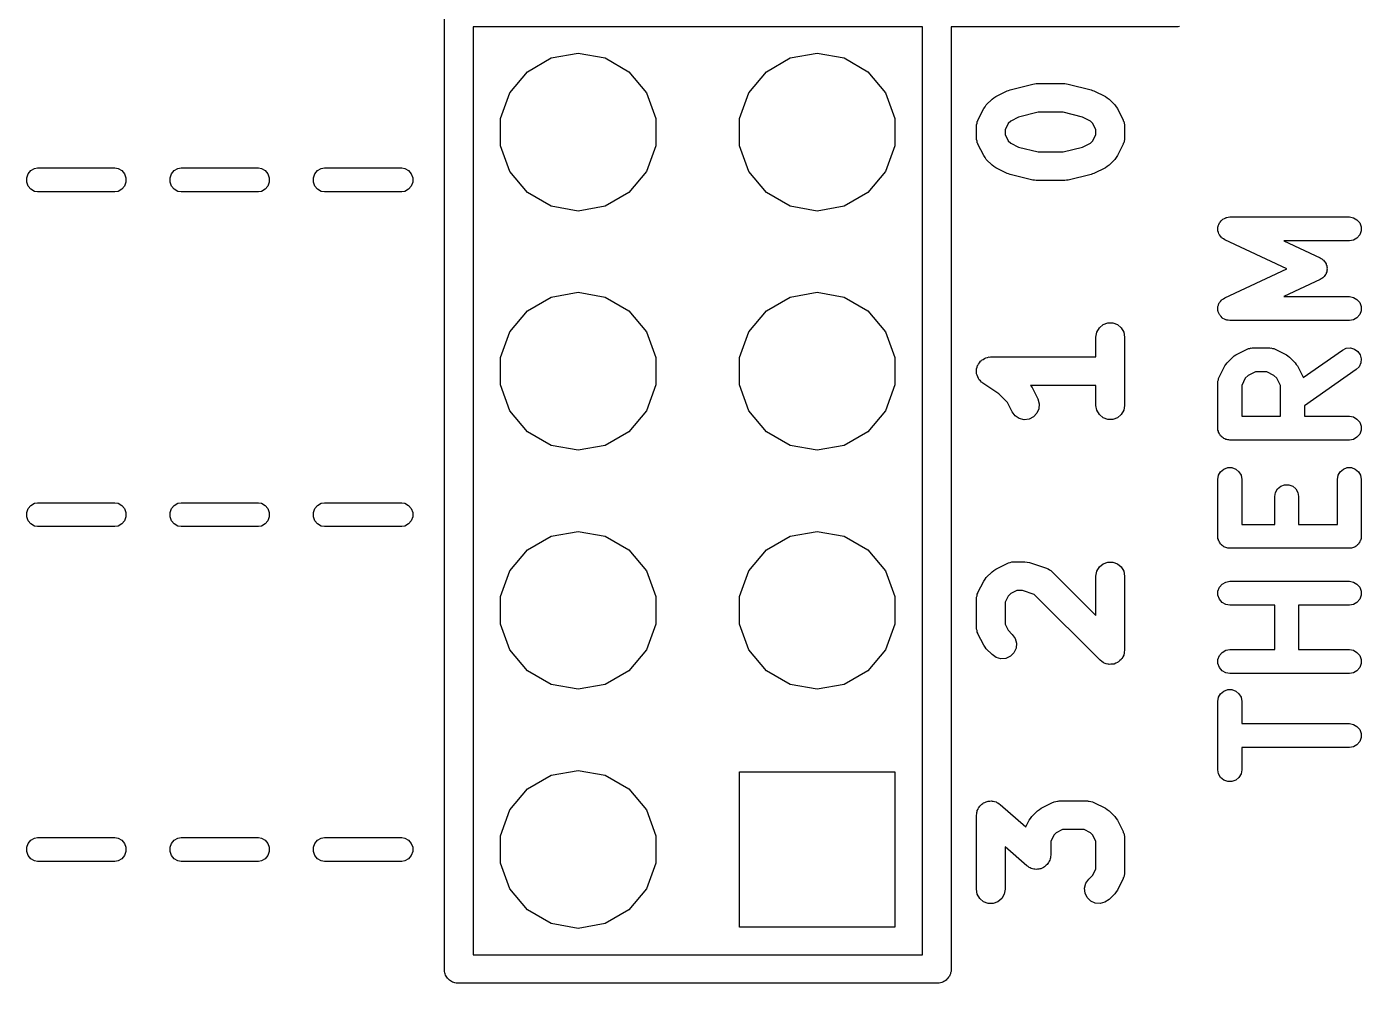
# Model space of a CAD drawing. Extents: x 51 to 149, y -134 to -32.
# Drawn here: x 135.11 to 149.29, y -100.48 to -90.32 of the extents above; entities that cross this region are included whole.
import ezdxf

# ---------------------------------------------------------------- set-up
doc = ezdxf.new("R2010")
doc.units = 0
doc.header["$MEASUREMENT"] = 0
doc.layers.add('BLACK', color=7, linetype='CONTINUOUS')

msp = doc.modelspace()

# ---------------------------------------------------------------- linework, layer by layer
at = {"layer": 'BLACK', "linetype": 'CONTINUOUS'}
for p, q in [((139.548, -100.303), (139.548, -90.1969)), ((139.852, -90.3224), (139.852, -100.178)), ((144.628, -90.3224), (139.852, -90.3224)), ((144.628, -100.178), (144.628, -90.3224)), ((147.347, -90.3224), (144.932, -90.3224)), ((144.932, -90.3224), (144.932, -100.357)), ((147.36, -90.3178), (147.347, -90.3224)), ((140.683, -90.6523), (140.97, -90.6018)), ((140.97, -90.6018), (141.257, -90.6523)), ((143.223, -90.6523), (143.51, -90.6018)), ((143.51, -90.6018), (143.797, -90.6523)), ((140.431, -90.7979), (140.683, -90.6523)), ((141.257, -90.6523), (141.509, -90.7979)), ((142.971, -90.7979), (143.223, -90.6523)), ((143.797, -90.6523), (144.049, -90.7979)), ((140.244, -91.0209), (140.431, -90.7979)), ((141.509, -90.7979), (141.696, -91.0209)), ((142.784, -91.0209), (142.971, -90.7979)), ((144.049, -90.7979), (144.236, -91.0209)), ((140.144, -91.2944), (140.244, -91.0209)), ((141.696, -91.0209), (141.796, -91.2944)), ((142.684, -91.2944), (142.784, -91.0209)), ((144.236, -91.0209), (144.335, -91.2944)), ((145.407, -91.0618), (145.528, -91.0013)), ((145.528, -91.0013), (145.544, -90.9966)), ((145.544, -90.9966), (145.559, -90.9898)), ((145.559, -90.9898), (145.801, -90.9293)), ((145.801, -90.9293), (145.82, -90.928)), ((145.82, -90.928), (145.838, -90.9247)), ((145.838, -90.9247), (146.141, -90.9247)), ((146.141, -90.9247), (146.159, -90.928)), ((146.159, -90.928), (146.178, -90.9293)), ((146.178, -90.9293), (146.42, -90.9898)), ((146.42, -90.9898), (146.435, -90.9966)), ((146.435, -90.9966), (146.451, -91.0013)), ((146.451, -91.0013), (146.572, -91.0618)), ((145.218, -91.3114), (145.279, -91.1904)), ((145.279, -91.1904), (145.293, -91.1708)), ((145.293, -91.1708), (145.307, -91.1508)), ((145.307, -91.1508), (145.368, -91.0903)), ((145.368, -91.0903), (145.388, -91.0763)), ((145.388, -91.0763), (145.407, -91.0618)), ((146.572, -91.0618), (146.591, -91.0763)), ((146.591, -91.0763), (146.611, -91.0903)), ((146.611, -91.0903), (146.672, -91.1508)), ((146.672, -91.1508), (146.686, -91.1708)), ((146.686, -91.1708), (146.7, -91.1904)), ((146.7, -91.1904), (146.761, -91.3114)), ((140.144, -91.5856), (140.144, -91.2944)), ((141.796, -91.2944), (141.796, -91.5856)), ((142.684, -91.5856), (142.684, -91.2944)), ((144.335, -91.2944), (144.335, -91.5856)), ((145.208, -91.345), (145.211, -91.3274)), ((145.211, -91.3274), (145.216, -91.3198)), ((145.216, -91.3198), (145.218, -91.3114)), ((145.566, -91.3233), (145.54, -91.3488)), ((145.65, -91.2814), (145.566, -91.3233)), ((145.857, -91.2295), (145.65, -91.2814)), ((146.122, -91.2295), (145.857, -91.2295)), ((146.329, -91.2814), (146.122, -91.2295)), ((146.413, -91.3233), (146.329, -91.2814)), ((146.439, -91.3488), (146.413, -91.3233)), ((146.761, -91.3114), (146.763, -91.3198)), ((146.763, -91.3198), (146.768, -91.3274)), ((146.768, -91.3274), (146.771, -91.345)), ((145.202, -91.3795), (145.204, -91.3709)), ((145.202, -91.5005), (145.202, -91.3795)), ((145.203, -91.3621), (145.208, -91.345)), ((145.204, -91.3709), (145.203, -91.3621)), ((145.54, -91.3488), (145.507, -91.4155)), ((145.507, -91.4155), (145.507, -91.4645)), ((145.507, -91.4645), (145.54, -91.5312)), ((146.472, -91.4155), (146.439, -91.3488)), ((146.439, -91.5312), (146.472, -91.4645)), ((146.472, -91.4645), (146.472, -91.4155)), ((146.771, -91.345), (146.776, -91.3621)), ((146.776, -91.3621), (146.775, -91.3709)), ((146.775, -91.3709), (146.777, -91.3795)), ((146.777, -91.3795), (146.777, -91.5005)), ((140.244, -91.8591), (140.144, -91.5856)), ((141.796, -91.5856), (141.696, -91.8591)), ((142.784, -91.8591), (142.684, -91.5856)), ((144.335, -91.5856), (144.236, -91.8591)), ((145.204, -91.5091), (145.202, -91.5005)), ((145.203, -91.5179), (145.204, -91.5091)), ((145.208, -91.535), (145.203, -91.5179)), ((145.211, -91.5526), (145.208, -91.535)), ((145.216, -91.5602), (145.211, -91.5526)), ((145.218, -91.5686), (145.216, -91.5602)), ((145.279, -91.6896), (145.218, -91.5686)), ((145.54, -91.5312), (145.566, -91.5567)), ((145.566, -91.5567), (145.65, -91.5986)), ((145.65, -91.5986), (145.857, -91.6505)), ((146.122, -91.6505), (146.329, -91.5986)), ((146.329, -91.5986), (146.413, -91.5567)), ((146.413, -91.5567), (146.439, -91.5312)), ((146.761, -91.5686), (146.7, -91.6896)), ((146.763, -91.5602), (146.761, -91.5686)), ((146.768, -91.5526), (146.763, -91.5602)), ((146.771, -91.535), (146.768, -91.5526)), ((146.776, -91.5179), (146.771, -91.535)), ((146.777, -91.5005), (146.775, -91.5091)), ((146.775, -91.5091), (146.776, -91.5179)), ((145.293, -91.7092), (145.279, -91.6896)), ((145.307, -91.7292), (145.293, -91.7092)), ((145.368, -91.7897), (145.307, -91.7292)), ((145.857, -91.6505), (146.122, -91.6505)), ((146.672, -91.7292), (146.611, -91.7897)), ((146.686, -91.7092), (146.672, -91.7292)), ((146.7, -91.6896), (146.686, -91.7092)), ((135.109, -91.9256), (135.124, -91.8835)), ((135.124, -91.8835), (135.153, -91.8492)), ((135.153, -91.8492), (135.192, -91.8268)), ((135.192, -91.8268), (135.225, -91.821)), ((135.225, -91.821), (136.047, -91.821)), ((136.047, -91.821), (136.08, -91.8268)), ((136.08, -91.8268), (136.119, -91.8492)), ((136.119, -91.8492), (136.148, -91.8835)), ((136.148, -91.8835), (136.163, -91.9256)), ((136.633, -91.9256), (136.648, -91.8835)), ((136.648, -91.8835), (136.677, -91.8492)), ((136.677, -91.8492), (136.716, -91.8268)), ((136.716, -91.8268), (136.749, -91.821)), ((136.749, -91.821), (137.571, -91.821)), ((137.571, -91.821), (137.604, -91.8268)), ((137.604, -91.8268), (137.643, -91.8492)), ((137.643, -91.8492), (137.672, -91.8835)), ((137.672, -91.8835), (137.687, -91.9256)), ((138.157, -91.9256), (138.172, -91.8835)), ((138.172, -91.8835), (138.201, -91.8492)), ((138.201, -91.8492), (138.24, -91.8268)), ((138.24, -91.8268), (138.273, -91.821)), ((138.273, -91.821), (139.095, -91.821)), ((139.095, -91.821), (139.128, -91.8268)), ((139.128, -91.8268), (139.167, -91.8492)), ((139.167, -91.8492), (139.196, -91.8835)), ((139.196, -91.8835), (139.211, -91.9256)), ((140.431, -92.0821), (140.244, -91.8591)), ((141.696, -91.8591), (141.509, -92.0821)), ((142.971, -92.0821), (142.784, -91.8591)), ((144.236, -91.8591), (144.049, -92.0821)), ((145.388, -91.8037), (145.368, -91.7897)), ((145.407, -91.8182), (145.388, -91.8037)), ((145.528, -91.8787), (145.407, -91.8182)), ((145.544, -91.8834), (145.528, -91.8787)), ((145.559, -91.8902), (145.544, -91.8834)), ((145.801, -91.9507), (145.559, -91.8902)), ((146.42, -91.8902), (146.178, -91.9507)), ((146.435, -91.8834), (146.42, -91.8902)), ((146.451, -91.8787), (146.435, -91.8834)), ((146.572, -91.8182), (146.451, -91.8787)), ((146.591, -91.8037), (146.572, -91.8182)), ((146.611, -91.7897), (146.591, -91.8037)), ((135.109, -91.9704), (135.109, -91.9256)), ((135.124, -92.0125), (135.109, -91.9704)), ((135.153, -92.0468), (135.124, -92.0125)), ((135.192, -92.0692), (135.153, -92.0468)), ((136.119, -92.0468), (136.08, -92.0692)), ((136.148, -92.0125), (136.119, -92.0468)), ((136.163, -91.9704), (136.148, -92.0125)), ((136.163, -91.9256), (136.163, -91.9704)), ((136.633, -91.9704), (136.633, -91.9256)), ((136.648, -92.0125), (136.633, -91.9704)), ((136.677, -92.0468), (136.648, -92.0125)), ((136.716, -92.0692), (136.677, -92.0468)), ((137.643, -92.0468), (137.604, -92.0692)), ((137.672, -92.0125), (137.643, -92.0468)), ((137.687, -91.9704), (137.672, -92.0125)), ((137.687, -91.9256), (137.687, -91.9704)), ((138.157, -91.9704), (138.157, -91.9256)), ((138.172, -92.0125), (138.157, -91.9704)), ((138.201, -92.0468), (138.172, -92.0125)), ((138.24, -92.0692), (138.201, -92.0468)), ((139.167, -92.0468), (139.128, -92.0692)), ((139.196, -92.0125), (139.167, -92.0468)), ((139.211, -91.9704), (139.196, -92.0125)), ((139.211, -91.9256), (139.211, -91.9704)), ((145.82, -91.952), (145.801, -91.9507)), ((145.838, -91.9553), (145.82, -91.952)), ((146.141, -91.9553), (145.838, -91.9553)), ((146.159, -91.952), (146.141, -91.9553)), ((146.178, -91.9507), (146.159, -91.952)), ((135.225, -92.075), (135.192, -92.0692)), ((136.047, -92.075), (135.225, -92.075)), ((136.08, -92.0692), (136.047, -92.075)), ((136.749, -92.075), (136.716, -92.0692)), ((137.571, -92.075), (136.749, -92.075)), ((137.604, -92.0692), (137.571, -92.075)), ((138.273, -92.075), (138.24, -92.0692)), ((139.095, -92.075), (138.273, -92.075)), ((139.128, -92.0692), (139.095, -92.075)), ((140.683, -92.2277), (140.431, -92.0821)), ((141.509, -92.0821), (141.257, -92.2277)), ((143.223, -92.2277), (142.971, -92.0821)), ((144.049, -92.0821), (143.797, -92.2277)), ((140.97, -92.2782), (140.683, -92.2277)), ((141.257, -92.2277), (140.97, -92.2782)), ((143.51, -92.2782), (143.223, -92.2277)), ((143.797, -92.2277), (143.51, -92.2782)), ((147.768, -92.4791), (147.769, -92.4626)), ((147.769, -92.446), (147.771, -92.4408)), ((147.769, -92.4626), (147.769, -92.446)), ((147.771, -92.4408), (147.772, -92.4352)), ((147.772, -92.4352), (147.779, -92.4202)), ((147.779, -92.4202), (147.785, -92.4046)), ((147.785, -92.4046), (147.788, -92.4003)), ((147.788, -92.4003), (147.791, -92.3952)), ((147.791, -92.3952), (147.802, -92.3835)), ((147.802, -92.3835), (147.813, -92.3708)), ((147.813, -92.3708), (147.818, -92.368)), ((147.818, -92.368), (147.822, -92.364)), ((147.822, -92.364), (147.837, -92.357)), ((147.837, -92.357), (147.851, -92.3488)), ((147.851, -92.3488), (147.857, -92.3478)), ((147.857, -92.3478), (147.862, -92.3454)), ((147.862, -92.3454), (147.878, -92.344)), ((147.878, -92.344), (147.895, -92.3411)), ((147.895, -92.3411), (149.165, -92.3411)), ((149.165, -92.3411), (149.208, -92.3488)), ((149.208, -92.3488), (149.246, -92.3708)), ((149.246, -92.3708), (149.275, -92.4046)), ((149.275, -92.4046), (149.29, -92.446)), ((149.29, -92.446), (149.29, -92.4901)), ((147.769, -92.4845), (147.768, -92.4791)), ((147.769, -92.4901), (147.769, -92.4845)), ((147.775, -92.5057), (147.769, -92.4901)), ((147.779, -92.5217), (147.775, -92.5057)), ((147.783, -92.5263), (147.779, -92.5217)), ((147.785, -92.5316), (147.783, -92.5263)), ((147.795, -92.5443), (147.785, -92.5316)), ((147.805, -92.5579), (147.795, -92.5443)), ((147.809, -92.5611), (147.805, -92.5579)), ((147.813, -92.5654), (147.809, -92.5611)), ((147.827, -92.5737), (147.813, -92.5654)), ((147.841, -92.5832), (147.827, -92.5737)), ((148.501, -92.8914), (147.841, -92.5832)), ((149.165, -92.5951), (148.467, -92.5951)), ((148.467, -92.5951), (148.855, -92.7763)), ((149.208, -92.5874), (149.165, -92.5951)), ((149.246, -92.5654), (149.208, -92.5874)), ((149.275, -92.5316), (149.246, -92.5654)), ((149.29, -92.4901), (149.275, -92.5316)), ((147.841, -93.1997), (148.501, -92.8914)), ((148.855, -92.7763), (148.864, -92.7827)), ((148.864, -92.7827), (148.874, -92.7874)), ((148.874, -92.7874), (148.882, -92.7953)), ((148.882, -92.7953), (148.891, -92.8017)), ((148.891, -92.8017), (148.898, -92.8107)), ((148.898, -92.8107), (148.906, -92.8186)), ((148.906, -92.8186), (148.91, -92.8287)), ((148.91, -92.8287), (148.917, -92.8378)), ((148.917, -92.8378), (148.92, -92.8485)), ((148.92, -92.8485), (148.924, -92.8585)), ((148.924, -92.8585), (148.925, -92.8696)), ((148.925, -92.8696), (148.928, -92.8804)), ((148.928, -92.8804), (148.927, -92.8914)), ((148.927, -92.8914), (148.928, -92.9025)), ((148.855, -93.0065), (148.467, -93.1878)), ((148.864, -93.0002), (148.855, -93.0065)), ((148.874, -92.9955), (148.864, -93.0002)), ((148.882, -92.9876), (148.874, -92.9955)), ((148.891, -92.9812), (148.882, -92.9876)), ((148.898, -92.9721), (148.891, -92.9812)), ((148.906, -92.9643), (148.898, -92.9721)), ((148.91, -92.9542), (148.906, -92.9643)), ((148.917, -92.9451), (148.91, -92.9542)), ((148.92, -92.9344), (148.917, -92.9451)), ((148.924, -92.9243), (148.92, -92.9344)), ((148.925, -92.9132), (148.924, -92.9243)), ((148.928, -92.9025), (148.925, -92.9132)), ((140.683, -93.1923), (140.97, -93.1418)), ((140.97, -93.1418), (141.257, -93.1923)), ((143.223, -93.1923), (143.51, -93.1418)), ((143.51, -93.1418), (143.797, -93.1923)), ((140.431, -93.3379), (140.683, -93.1923)), ((141.257, -93.1923), (141.509, -93.3379)), ((142.971, -93.3379), (143.223, -93.1923)), ((143.797, -93.1923), (144.049, -93.3379)), ((147.768, -93.3037), (147.769, -93.2983)), ((147.769, -93.3202), (147.768, -93.3037)), ((147.769, -93.2927), (147.775, -93.2771)), ((147.769, -93.2983), (147.769, -93.2927)), ((147.769, -93.3368), (147.769, -93.3202)), ((147.775, -93.2771), (147.779, -93.2611)), ((147.779, -93.2611), (147.783, -93.2565)), ((147.783, -93.2565), (147.785, -93.2513)), ((147.785, -93.2513), (147.795, -93.2386)), ((147.795, -93.2386), (147.805, -93.225)), ((147.805, -93.225), (147.809, -93.2218)), ((147.809, -93.2218), (147.813, -93.2175)), ((147.813, -93.2175), (147.827, -93.2092)), ((147.827, -93.2092), (147.841, -93.1997)), ((148.467, -93.1878), (149.165, -93.1878)), ((149.165, -93.1878), (149.208, -93.1954)), ((149.208, -93.1954), (149.246, -93.2175)), ((149.246, -93.2175), (149.275, -93.2513)), ((149.275, -93.2513), (149.29, -93.2927)), ((149.29, -93.2927), (149.29, -93.3368)), ((140.244, -93.5609), (140.431, -93.3379)), ((141.509, -93.3379), (141.696, -93.5609)), ((142.784, -93.5609), (142.971, -93.3379)), ((144.049, -93.3379), (144.236, -93.5609)), ((147.771, -93.3421), (147.769, -93.3368)), ((147.772, -93.3477), (147.771, -93.3421)), ((147.779, -93.3627), (147.772, -93.3477)), ((147.785, -93.3783), (147.779, -93.3627)), ((147.788, -93.3826), (147.785, -93.3783)), ((147.791, -93.3876), (147.788, -93.3826)), ((147.802, -93.3994), (147.791, -93.3876)), ((147.813, -93.412), (147.802, -93.3994)), ((147.818, -93.4149), (147.813, -93.412)), ((147.822, -93.4188), (147.818, -93.4149)), ((147.837, -93.4258), (147.822, -93.4188)), ((147.851, -93.4341), (147.837, -93.4258)), ((147.857, -93.4351), (147.851, -93.4341)), ((147.862, -93.4374), (147.857, -93.4351)), ((147.878, -93.4389), (147.862, -93.4374)), ((147.895, -93.4418), (147.878, -93.4389)), ((149.165, -93.4418), (147.895, -93.4418)), ((149.208, -93.4341), (149.165, -93.4418)), ((149.246, -93.412), (149.208, -93.4341)), ((149.275, -93.3783), (149.246, -93.412)), ((149.29, -93.3368), (149.275, -93.3783)), ((140.144, -93.8344), (140.244, -93.5609)), ((141.696, -93.5609), (141.796, -93.8344)), ((142.684, -93.8344), (142.784, -93.5609)), ((144.236, -93.5609), (144.335, -93.8344)), ((146.472, -93.6171), (146.481, -93.565)), ((146.481, -93.565), (146.508, -93.5192)), ((146.508, -93.5192), (146.548, -93.4852)), ((146.548, -93.4852), (146.598, -93.4671)), ((146.598, -93.4671), (146.651, -93.4671)), ((146.651, -93.4671), (146.701, -93.4852)), ((146.701, -93.4852), (146.741, -93.5192)), ((146.741, -93.5192), (146.768, -93.565)), ((146.768, -93.565), (146.777, -93.6171)), ((146.472, -93.8276), (146.472, -93.6171)), ((146.777, -93.6171), (146.777, -94.3429)), ((147.959, -93.8059), (148.08, -93.7455)), ((148.08, -93.7455), (148.087, -93.7434)), ((148.087, -93.7434), (148.093, -93.7397)), ((148.093, -93.7397), (148.108, -93.7371)), ((148.108, -93.7371), (148.122, -93.7329)), ((148.122, -93.7329), (148.129, -93.7333)), ((148.129, -93.7333), (148.136, -93.732)), ((148.136, -93.732), (148.318, -93.732)), ((148.318, -93.732), (148.325, -93.7333)), ((148.325, -93.7333), (148.332, -93.7329)), ((148.332, -93.7329), (148.347, -93.7371)), ((148.347, -93.7371), (148.361, -93.7397)), ((148.361, -93.7397), (148.368, -93.7434)), ((148.368, -93.7434), (148.375, -93.7455)), ((148.375, -93.7455), (148.496, -93.8059)), ((149.092, -93.755), (149.132, -93.7364)), ((149.132, -93.7364), (149.176, -93.7325)), ((149.176, -93.7325), (149.218, -93.744)), ((149.218, -93.744), (149.254, -93.7693)), ((140.144, -94.1256), (140.144, -93.8344)), ((141.796, -93.8344), (141.796, -94.1256)), ((142.684, -94.1256), (142.684, -93.8344)), ((144.335, -93.8344), (144.335, -94.1256)), ((145.223, -93.9038), (145.234, -93.8899)), ((145.234, -93.8899), (145.244, -93.8747)), ((145.244, -93.8747), (145.251, -93.8697)), ((145.251, -93.8697), (145.257, -93.8633)), ((145.257, -93.8633), (145.272, -93.8542)), ((145.272, -93.8542), (145.287, -93.8434)), ((145.287, -93.8434), (145.295, -93.841)), ((145.295, -93.841), (145.302, -93.8368)), ((145.302, -93.8368), (145.32, -93.8336)), ((145.32, -93.8336), (145.338, -93.8285)), ((145.338, -93.8285), (145.346, -93.8291)), ((145.346, -93.8291), (145.355, -93.8276)), ((145.355, -93.8276), (146.472, -93.8276)), ((147.854, -93.9069), (147.865, -93.8902)), ((147.865, -93.8902), (147.926, -93.8297)), ((147.926, -93.8297), (147.942, -93.818)), ((147.942, -93.818), (147.959, -93.8059)), ((148.496, -93.8059), (148.512, -93.818)), ((148.512, -93.818), (148.529, -93.8297)), ((148.529, -93.8297), (148.589, -93.8902)), ((148.589, -93.8902), (148.601, -93.9069)), ((148.674, -94.0472), (149.092, -93.755)), ((149.254, -93.7693), (149.28, -93.8054)), ((149.28, -93.8054), (149.291, -93.848)), ((149.291, -93.848), (149.287, -93.8919)), ((145.202, -93.9702), (145.204, -93.962)), ((145.204, -93.9883), (145.202, -93.9702)), ((145.204, -93.9535), (145.211, -93.9364)), ((145.204, -93.962), (145.204, -93.9535)), ((145.204, -94.0065), (145.204, -93.9883)), ((145.207, -94.0144), (145.204, -94.0065)), ((145.208, -94.0228), (145.207, -94.0144)), ((145.216, -94.0391), (145.208, -94.0228)), ((145.211, -93.9364), (145.215, -93.9188)), ((145.215, -93.9188), (145.22, -93.9117)), ((145.22, -93.9117), (145.223, -93.9038)), ((147.781, -94.0442), (147.841, -93.9232)), ((147.841, -93.9232), (147.854, -93.9069)), ((148.091, -94.0239), (148.059, -94.0552)), ((148.166, -93.986), (148.091, -94.0239)), ((148.288, -93.986), (148.166, -93.986)), ((148.364, -94.0239), (148.288, -93.986)), ((148.395, -94.0552), (148.364, -94.0239)), ((148.601, -93.9069), (148.613, -93.9232)), ((148.613, -93.9232), (148.673, -94.0442)), ((149.237, -93.9631), (148.687, -94.3485)), ((149.269, -93.9319), (149.237, -93.9631)), ((149.287, -93.8919), (149.269, -93.9319)), ((140.244, -94.3991), (140.144, -94.1256)), ((141.796, -94.1256), (141.696, -94.3991)), ((142.784, -94.3991), (142.684, -94.1256)), ((144.335, -94.1256), (144.236, -94.3991)), ((145.223, -94.0562), (145.216, -94.0391)), ((145.228, -94.0627), (145.223, -94.0562)), ((145.232, -94.0702), (145.228, -94.0627)), ((145.245, -94.0828), (145.232, -94.0702)), ((145.257, -94.0967), (145.245, -94.0828)), ((145.264, -94.101), (145.257, -94.0967)), ((145.27, -94.1068), (145.264, -94.101)), ((145.439, -94.2194), (145.27, -94.1068)), ((146.472, -94.1324), (145.777, -94.1324)), ((145.777, -94.1324), (145.779, -94.1341)), ((145.779, -94.1341), (145.793, -94.1537)), ((145.793, -94.1537), (145.854, -94.2747)), ((146.472, -94.3429), (146.472, -94.1324)), ((147.768, -94.0864), (147.773, -94.0722)), ((147.769, -94.0937), (147.768, -94.0864)), ((147.768, -94.101), (147.769, -94.0937)), ((147.768, -94.5848), (147.768, -94.101)), ((147.773, -94.0722), (147.775, -94.0575)), ((147.775, -94.0575), (147.779, -94.0512)), ((147.779, -94.0512), (147.781, -94.0442)), ((148.059, -94.0552), (148.022, -94.1309)), ((148.022, -94.1309), (148.022, -94.4578)), ((148.433, -94.1309), (148.395, -94.0552)), ((148.433, -94.4578), (148.433, -94.1309)), ((148.673, -94.0442), (148.674, -94.0472)), ((145.532, -94.3122), (145.439, -94.2194)), ((145.581, -94.411), (145.532, -94.3122)), ((145.854, -94.2747), (145.869, -94.3254)), ((140.431, -94.6221), (140.244, -94.3991)), ((141.696, -94.3991), (141.509, -94.6221)), ((142.971, -94.6221), (142.784, -94.3991)), ((144.236, -94.3991), (144.049, -94.6221)), ((145.613, -94.4535), (145.581, -94.411)), ((145.657, -94.4827), (145.613, -94.4535)), ((145.845, -94.4268), (145.808, -94.4653)), ((145.866, -94.3783), (145.845, -94.4268)), ((145.869, -94.3254), (145.866, -94.3783)), ((146.481, -94.395), (146.472, -94.3429)), ((146.508, -94.4408), (146.481, -94.395)), ((146.548, -94.4748), (146.508, -94.4408)), ((146.741, -94.4408), (146.701, -94.4748)), ((146.768, -94.395), (146.741, -94.4408)), ((146.777, -94.3429), (146.768, -94.395)), ((148.022, -94.4578), (148.433, -94.4578)), ((148.687, -94.3485), (148.687, -94.4578)), ((148.687, -94.4578), (149.165, -94.4578)), ((149.165, -94.4578), (149.208, -94.4654)), ((145.708, -94.495), (145.657, -94.4827)), ((145.761, -94.4889), (145.708, -94.495)), ((145.808, -94.4653), (145.761, -94.4889)), ((146.598, -94.4929), (146.548, -94.4748)), ((146.651, -94.4929), (146.598, -94.4929)), ((146.701, -94.4748), (146.651, -94.4929)), ((147.769, -94.5957), (147.768, -94.5848)), ((147.769, -94.6068), (147.769, -94.5957)), ((149.208, -94.4654), (149.246, -94.4875)), ((149.246, -94.4875), (149.275, -94.5213)), ((149.275, -94.5213), (149.29, -94.5627)), ((149.29, -94.5627), (149.29, -94.6068)), ((140.683, -94.7677), (140.431, -94.6221)), ((141.509, -94.6221), (141.257, -94.7677)), ((143.223, -94.7677), (142.971, -94.6221)), ((144.049, -94.6221), (143.797, -94.7677)), ((147.773, -94.6173), (147.769, -94.6068)), ((147.775, -94.6282), (147.773, -94.6173)), ((147.781, -94.6378), (147.775, -94.6282)), ((147.785, -94.6483), (147.781, -94.6378)), ((147.792, -94.6568), (147.785, -94.6483)), ((147.797, -94.6664), (147.792, -94.6568)), ((147.806, -94.6735), (147.797, -94.6664)), ((147.813, -94.682), (147.806, -94.6735)), ((147.823, -94.6876), (147.813, -94.682)), ((147.831, -94.6947), (147.823, -94.6876)), ((147.841, -94.6985), (147.831, -94.6947)), ((147.851, -94.7041), (147.841, -94.6985)), ((147.862, -94.706), (147.851, -94.7041)), ((147.872, -94.7098), (147.862, -94.706)), ((147.884, -94.7098), (147.872, -94.7098)), ((147.895, -94.7118), (147.884, -94.7098)), ((149.165, -94.7118), (147.895, -94.7118)), ((149.208, -94.7041), (149.165, -94.7118)), ((149.246, -94.682), (149.208, -94.7041)), ((149.275, -94.6483), (149.246, -94.682)), ((149.29, -94.6068), (149.275, -94.6483)), ((140.97, -94.8182), (140.683, -94.7677)), ((141.257, -94.7677), (140.97, -94.8182)), ((143.51, -94.8182), (143.223, -94.7677)), ((143.797, -94.7677), (143.51, -94.8182)), ((147.797, -95.0474), (147.831, -95.0191)), ((147.831, -95.0191), (147.872, -95.004)), ((147.872, -95.004), (147.917, -95.004)), ((147.917, -95.004), (147.958, -95.0191)), ((147.958, -95.0191), (147.992, -95.0474)), ((149.067, -95.0474), (149.101, -95.0191)), ((149.101, -95.0191), (149.142, -95.004)), ((149.142, -95.004), (149.187, -95.004)), ((149.187, -95.004), (149.228, -95.0191)), ((149.228, -95.0191), (149.262, -95.0474)), ((147.768, -95.129), (147.775, -95.0856)), ((147.768, -95.7338), (147.768, -95.129)), ((147.775, -95.0856), (147.797, -95.0474)), ((147.992, -95.0474), (148.014, -95.0856)), ((148.014, -95.0856), (148.022, -95.129)), ((148.022, -95.129), (148.022, -95.6068)), ((149.038, -95.129), (149.045, -95.0856)), ((149.038, -95.6068), (149.038, -95.129)), ((149.045, -95.0856), (149.067, -95.0474)), ((149.262, -95.0474), (149.284, -95.0856)), ((149.284, -95.0856), (149.292, -95.129)), ((149.292, -95.129), (149.292, -95.7338)), ((148.372, -95.3105), (148.38, -95.267)), ((148.38, -95.267), (148.402, -95.2288)), ((148.402, -95.2288), (148.436, -95.2005)), ((148.436, -95.2005), (148.477, -95.1854)), ((148.477, -95.1854), (148.521, -95.1854)), ((148.521, -95.1854), (148.563, -95.2005)), ((148.563, -95.2005), (148.597, -95.2288)), ((148.597, -95.2288), (148.619, -95.267)), ((148.619, -95.267), (148.626, -95.3105)), ((135.109, -95.4816), (135.124, -95.4395)), ((135.124, -95.4395), (135.153, -95.4052)), ((135.153, -95.4052), (135.192, -95.3828)), ((135.192, -95.3828), (135.225, -95.377)), ((135.225, -95.377), (136.047, -95.377)), ((136.047, -95.377), (136.08, -95.3828)), ((136.08, -95.3828), (136.119, -95.4052)), ((136.119, -95.4052), (136.148, -95.4395)), ((136.148, -95.4395), (136.163, -95.4816)), ((136.633, -95.4816), (136.648, -95.4395)), ((136.648, -95.4395), (136.677, -95.4052)), ((136.677, -95.4052), (136.716, -95.3828)), ((136.716, -95.3828), (136.749, -95.377)), ((136.749, -95.377), (137.571, -95.377)), ((137.571, -95.377), (137.604, -95.3828)), ((137.604, -95.3828), (137.643, -95.4052)), ((137.643, -95.4052), (137.672, -95.4395)), ((137.672, -95.4395), (137.687, -95.4816)), ((138.157, -95.4816), (138.172, -95.4395)), ((138.172, -95.4395), (138.201, -95.4052)), ((138.201, -95.4052), (138.24, -95.3828)), ((138.24, -95.3828), (138.273, -95.377)), ((138.273, -95.377), (139.095, -95.377)), ((139.095, -95.377), (139.128, -95.3828)), ((139.128, -95.3828), (139.167, -95.4052)), ((139.167, -95.4052), (139.196, -95.4395)), ((139.196, -95.4395), (139.211, -95.4816)), ((148.372, -95.6068), (148.372, -95.3105)), ((148.626, -95.3105), (148.626, -95.6068)), ((135.109, -95.5264), (135.109, -95.4816)), ((135.124, -95.5685), (135.109, -95.5264)), ((135.153, -95.6028), (135.124, -95.5685)), ((136.148, -95.5685), (136.119, -95.6028)), ((136.163, -95.5264), (136.148, -95.5685)), ((136.163, -95.4816), (136.163, -95.5264)), ((136.633, -95.5264), (136.633, -95.4816)), ((136.648, -95.5685), (136.633, -95.5264)), ((136.677, -95.6028), (136.648, -95.5685)), ((137.672, -95.5685), (137.643, -95.6028)), ((137.687, -95.5264), (137.672, -95.5685)), ((137.687, -95.4816), (137.687, -95.5264)), ((138.157, -95.5264), (138.157, -95.4816)), ((138.172, -95.5685), (138.157, -95.5264)), ((138.201, -95.6028), (138.172, -95.5685)), ((139.196, -95.5685), (139.167, -95.6028)), ((139.211, -95.5264), (139.196, -95.5685)), ((139.211, -95.4816), (139.211, -95.5264)), ((135.192, -95.6252), (135.153, -95.6028)), ((135.225, -95.631), (135.192, -95.6252)), ((136.047, -95.631), (135.225, -95.631)), ((136.08, -95.6252), (136.047, -95.631)), ((136.119, -95.6028), (136.08, -95.6252)), ((136.716, -95.6252), (136.677, -95.6028)), ((136.749, -95.631), (136.716, -95.6252)), ((137.571, -95.631), (136.749, -95.631)), ((137.604, -95.6252), (137.571, -95.631)), ((137.643, -95.6028), (137.604, -95.6252)), ((138.24, -95.6252), (138.201, -95.6028)), ((138.273, -95.631), (138.24, -95.6252)), ((139.095, -95.631), (138.273, -95.631)), ((139.128, -95.6252), (139.095, -95.631)), ((139.167, -95.6028), (139.128, -95.6252)), ((140.431, -95.8779), (140.683, -95.7323)), ((140.683, -95.7323), (140.97, -95.6818)), ((140.97, -95.6818), (141.257, -95.7323)), ((141.257, -95.7323), (141.509, -95.8779)), ((142.971, -95.8779), (143.223, -95.7323)), ((143.223, -95.7323), (143.51, -95.6818)), ((143.51, -95.6818), (143.797, -95.7323)), ((143.797, -95.7323), (144.049, -95.8779)), ((147.769, -95.7447), (147.768, -95.7338)), ((148.022, -95.6068), (148.372, -95.6068)), ((148.626, -95.6068), (149.038, -95.6068)), ((149.292, -95.7338), (149.29, -95.7447)), ((147.769, -95.7559), (147.769, -95.7447)), ((147.773, -95.7663), (147.769, -95.7559)), ((147.775, -95.7772), (147.773, -95.7663)), ((147.781, -95.7869), (147.775, -95.7772)), ((147.785, -95.7973), (147.781, -95.7869)), ((147.792, -95.8058), (147.785, -95.7973)), ((147.797, -95.8154), (147.792, -95.8058)), ((147.806, -95.8226), (147.797, -95.8154)), ((147.813, -95.8311), (147.806, -95.8226)), ((147.823, -95.8367), (147.813, -95.8311)), ((147.831, -95.8438), (147.823, -95.8367)), ((147.841, -95.8476), (147.831, -95.8438)), ((147.851, -95.8531), (147.841, -95.8476)), ((147.862, -95.8551), (147.851, -95.8531)), ((147.872, -95.8589), (147.862, -95.8551)), ((147.884, -95.8589), (147.872, -95.8589)), ((147.895, -95.8608), (147.884, -95.8589)), ((149.165, -95.8608), (147.895, -95.8608)), ((149.175, -95.8589), (149.165, -95.8608)), ((149.187, -95.8589), (149.175, -95.8589)), ((149.197, -95.8551), (149.187, -95.8589)), ((149.208, -95.8531), (149.197, -95.8551)), ((149.218, -95.8476), (149.208, -95.8531)), ((149.228, -95.8438), (149.218, -95.8476)), ((149.237, -95.8367), (149.228, -95.8438)), ((149.246, -95.8311), (149.237, -95.8367)), ((149.253, -95.8226), (149.246, -95.8311)), ((149.262, -95.8154), (149.253, -95.8226)), ((149.267, -95.8058), (149.262, -95.8154)), ((149.275, -95.7973), (149.267, -95.8058)), ((149.278, -95.7869), (149.275, -95.7973)), ((149.284, -95.7772), (149.278, -95.7869)), ((149.286, -95.7663), (149.284, -95.7772)), ((149.29, -95.7559), (149.286, -95.7663)), ((149.29, -95.7447), (149.29, -95.7559)), ((140.244, -96.1009), (140.431, -95.8779)), ((141.509, -95.8779), (141.696, -96.1009)), ((142.784, -96.1009), (142.971, -95.8779)), ((144.049, -95.8779), (144.236, -96.1009)), ((145.528, -96.0208), (145.537, -96.0183)), ((145.537, -96.0183), (145.544, -96.0139)), ((145.544, -96.0139), (145.562, -96.0108)), ((145.562, -96.0108), (145.579, -96.0057)), ((145.579, -96.0057), (145.588, -96.0063)), ((145.588, -96.0063), (145.596, -96.0047)), ((145.596, -96.0047), (145.717, -96.0047)), ((145.717, -96.0047), (145.741, -96.009)), ((145.741, -96.009), (145.766, -96.0126)), ((145.766, -96.0126), (145.947, -96.073)), ((146.548, -96.0252), (146.598, -96.0071)), ((146.598, -96.0071), (146.651, -96.0071)), ((146.651, -96.0071), (146.701, -96.0252)), ((140.144, -96.3744), (140.244, -96.1009)), ((141.696, -96.1009), (141.796, -96.3744)), ((142.684, -96.3744), (142.784, -96.1009)), ((144.236, -96.1009), (144.335, -96.3744)), ((145.307, -96.1703), (145.368, -96.1099)), ((145.368, -96.1099), (145.388, -96.0959)), ((145.388, -96.0959), (145.407, -96.0813)), ((145.407, -96.0813), (145.528, -96.0208)), ((145.947, -96.073), (145.955, -96.0772)), ((145.955, -96.0772), (145.963, -96.0795)), ((145.963, -96.0795), (145.978, -96.0897)), ((145.978, -96.0897), (145.994, -96.0982)), ((145.994, -96.0982), (145.999, -96.1048)), ((145.999, -96.1048), (146.007, -96.1099)), ((146.007, -96.1099), (146.472, -96.5754)), ((146.472, -96.1571), (146.481, -96.105)), ((146.472, -96.5754), (146.472, -96.1571)), ((146.481, -96.105), (146.508, -96.0592)), ((146.508, -96.0592), (146.548, -96.0252)), ((146.701, -96.0252), (146.741, -96.0592)), ((146.741, -96.0592), (146.768, -96.105)), ((146.768, -96.105), (146.777, -96.1571)), ((146.777, -96.1571), (146.777, -96.9433)), ((145.218, -96.3309), (145.279, -96.2099)), ((145.279, -96.2099), (145.293, -96.1903)), ((145.293, -96.1903), (145.307, -96.1703)), ((147.769, -96.3165), (147.785, -96.2751)), ((147.785, -96.2751), (147.813, -96.2413)), ((147.813, -96.2413), (147.851, -96.2192)), ((147.851, -96.2192), (147.895, -96.2116)), ((147.895, -96.2116), (149.165, -96.2116)), ((149.165, -96.2116), (149.208, -96.2192)), ((149.208, -96.2192), (149.246, -96.2413)), ((149.246, -96.2413), (149.275, -96.2751)), ((149.275, -96.2751), (149.29, -96.3165)), ((140.144, -96.6656), (140.144, -96.3744)), ((141.796, -96.3744), (141.796, -96.6656)), ((142.684, -96.6656), (142.684, -96.3744)), ((144.335, -96.3744), (144.335, -96.6656)), ((145.202, -96.399), (145.204, -96.3904)), ((145.202, -96.7014), (145.202, -96.399)), ((145.203, -96.3816), (145.208, -96.3645)), ((145.204, -96.3904), (145.203, -96.3816)), ((145.208, -96.3645), (145.211, -96.3469)), ((145.211, -96.3469), (145.216, -96.3393)), ((145.216, -96.3393), (145.218, -96.3309)), ((145.54, -96.3684), (145.507, -96.435)), ((145.507, -96.435), (145.507, -96.6655)), ((145.566, -96.3429), (145.54, -96.3684)), ((145.632, -96.3095), (145.566, -96.3429)), ((145.693, -96.3095), (145.632, -96.3095)), ((145.816, -96.3508), (145.693, -96.3095)), ((146.517, -97.0511), (145.816, -96.3508)), ((147.769, -96.3606), (147.769, -96.3165)), ((147.785, -96.4021), (147.769, -96.3606)), ((147.813, -96.4359), (147.785, -96.4021)), ((147.851, -96.4579), (147.813, -96.4359)), ((149.246, -96.4359), (149.208, -96.4579)), ((149.275, -96.4021), (149.246, -96.4359)), ((149.29, -96.3606), (149.275, -96.4021)), ((149.29, -96.3165), (149.29, -96.3606)), ((147.895, -96.4656), (147.851, -96.4579)), ((148.372, -96.4656), (147.895, -96.4656)), ((148.372, -96.9373), (148.372, -96.4656)), ((149.165, -96.4656), (148.626, -96.4656)), ((148.626, -96.4656), (148.626, -96.9373)), ((149.208, -96.4579), (149.165, -96.4656)), ((140.244, -96.9391), (140.144, -96.6656)), ((141.796, -96.6656), (141.696, -96.9391)), ((142.784, -96.9391), (142.684, -96.6656)), ((144.335, -96.6656), (144.236, -96.9391)), ((145.204, -96.7101), (145.202, -96.7014)), ((145.203, -96.7189), (145.204, -96.7101)), ((145.208, -96.736), (145.203, -96.7189)), ((145.507, -96.6655), (145.54, -96.7321)), ((145.211, -96.7536), (145.208, -96.736)), ((145.216, -96.7612), (145.211, -96.7536)), ((145.218, -96.7696), (145.216, -96.7612)), ((145.279, -96.8905), (145.218, -96.7696)), ((145.54, -96.7321), (145.583, -96.7751)), ((145.583, -96.7751), (145.614, -96.8185)), ((145.614, -96.8185), (145.627, -96.8696)), ((145.627, -96.8696), (145.623, -96.9223)), ((140.431, -97.1621), (140.244, -96.9391)), ((141.696, -96.9391), (141.509, -97.1621)), ((142.971, -97.1621), (142.784, -96.9391)), ((144.236, -96.9391), (144.049, -97.1621)), ((145.293, -96.9101), (145.279, -96.8905)), ((145.307, -96.9301), (145.293, -96.9101)), ((145.368, -96.9906), (145.307, -96.9301)), ((145.411, -97.021), (145.368, -96.9906)), ((145.563, -97.0077), (145.515, -97.0301)), ((145.6, -96.9703), (145.563, -97.0077)), ((145.623, -96.9223), (145.6, -96.9703)), ((146.768, -96.9955), (146.758, -97.0127)), ((146.769, -96.9889), (146.768, -96.9955)), ((146.772, -96.9828), (146.769, -96.9889)), ((146.773, -96.9629), (146.772, -96.9828)), ((146.777, -96.9433), (146.773, -96.9629)), ((147.769, -97.0422), (147.785, -97.0008)), ((147.785, -97.0008), (147.813, -96.967)), ((147.813, -96.967), (147.851, -96.9449)), ((147.851, -96.9449), (147.895, -96.9373)), ((147.895, -96.9373), (148.372, -96.9373)), ((148.626, -96.9373), (149.165, -96.9373)), ((149.165, -96.9373), (149.208, -96.9449)), ((149.208, -96.9449), (149.246, -96.967)), ((149.246, -96.967), (149.275, -97.0008)), ((149.275, -97.0008), (149.29, -97.0422)), ((145.462, -97.0347), (145.411, -97.021)), ((145.515, -97.0301), (145.462, -97.0347)), ((146.533, -97.0625), (146.517, -97.0511)), ((146.548, -97.0753), (146.533, -97.0625)), ((146.555, -97.0776), (146.548, -97.0753)), ((146.56, -97.0815), (146.555, -97.0776)), ((146.579, -97.0866), (146.56, -97.0815)), ((146.598, -97.0934), (146.579, -97.0866)), ((146.605, -97.0934), (146.598, -97.0934)), ((146.611, -97.0952), (146.605, -97.0934)), ((146.631, -97.0934), (146.611, -97.0952)), ((146.651, -97.0934), (146.631, -97.0934)), ((146.657, -97.0911), (146.651, -97.0934)), ((146.664, -97.0905), (146.657, -97.0911)), ((146.682, -97.0821), (146.664, -97.0905)), ((146.701, -97.0753), (146.682, -97.0821)), ((146.706, -97.071), (146.701, -97.0753)), ((146.712, -97.0682), (146.706, -97.071)), ((146.726, -97.0541), (146.712, -97.0682)), ((146.741, -97.0413), (146.726, -97.0541)), ((146.745, -97.0355), (146.741, -97.0413)), ((146.749, -97.0307), (146.745, -97.0355)), ((146.758, -97.0127), (146.749, -97.0307)), ((147.769, -97.0863), (147.769, -97.0422)), ((147.785, -97.1278), (147.769, -97.0863)), ((147.813, -97.1616), (147.785, -97.1278)), ((149.275, -97.1278), (149.246, -97.1616)), ((149.29, -97.0863), (149.275, -97.1278)), ((149.29, -97.0422), (149.29, -97.0863)), ((140.683, -97.3077), (140.431, -97.1621)), ((141.509, -97.1621), (141.257, -97.3077)), ((143.223, -97.3077), (142.971, -97.1621)), ((144.049, -97.1621), (143.797, -97.3077)), ((147.851, -97.1836), (147.813, -97.1616)), ((147.895, -97.1913), (147.851, -97.1836)), ((149.165, -97.1913), (147.895, -97.1913)), ((149.208, -97.1836), (149.165, -97.1913)), ((149.246, -97.1616), (149.208, -97.1836)), ((140.97, -97.3582), (140.683, -97.3077)), ((141.257, -97.3077), (140.97, -97.3582)), ((143.51, -97.3582), (143.223, -97.3077)), ((143.797, -97.3077), (143.51, -97.3582)), ((147.775, -97.4442), (147.797, -97.406)), ((147.797, -97.406), (147.831, -97.3776)), ((147.831, -97.3776), (147.872, -97.3625)), ((147.872, -97.3625), (147.917, -97.3625)), ((147.917, -97.3625), (147.958, -97.3776)), ((147.958, -97.3776), (147.992, -97.406)), ((147.992, -97.406), (148.014, -97.4442)), ((147.768, -97.4876), (147.775, -97.4442)), ((147.768, -98.2133), (147.768, -97.4876)), ((148.014, -97.4442), (148.022, -97.4876)), ((148.022, -97.4876), (148.022, -97.7235)), ((148.022, -97.7235), (149.165, -97.7235)), ((149.165, -97.7235), (149.208, -97.7311)), ((149.208, -97.7311), (149.246, -97.7532)), ((149.246, -97.7532), (149.275, -97.787)), ((149.275, -97.787), (149.29, -97.8284)), ((149.29, -97.8284), (149.29, -97.8725)), ((149.165, -97.9775), (148.022, -97.9775)), ((148.022, -97.9775), (148.022, -98.2133)), ((149.208, -97.9698), (149.165, -97.9775)), ((149.246, -97.9478), (149.208, -97.9698)), ((149.275, -97.914), (149.246, -97.9478)), ((149.29, -97.8725), (149.275, -97.914)), ((140.431, -98.4179), (140.683, -98.2723)), ((140.683, -98.2723), (140.97, -98.2218)), ((140.97, -98.2218), (141.257, -98.2723)), ((141.257, -98.2723), (141.509, -98.4179)), ((142.684, -99.8855), (142.684, -98.2345)), ((142.684, -98.2345), (144.335, -98.2345)), ((144.335, -98.2345), (144.335, -99.8855)), ((147.775, -98.2568), (147.768, -98.2133)), ((147.797, -98.295), (147.775, -98.2568)), ((148.014, -98.2568), (147.992, -98.295)), ((148.022, -98.2133), (148.014, -98.2568)), ((140.244, -98.6409), (140.431, -98.4179)), ((141.509, -98.4179), (141.696, -98.6409)), ((147.831, -98.3233), (147.797, -98.295)), ((147.872, -98.3384), (147.831, -98.3233)), ((147.917, -98.3384), (147.872, -98.3384)), ((147.958, -98.3233), (147.917, -98.3384)), ((147.992, -98.295), (147.958, -98.3233)), ((145.269, -98.5727), (145.278, -98.5652)), ((145.278, -98.5652), (145.292, -98.5601)), ((145.292, -98.5601), (145.305, -98.5529)), ((145.305, -98.5529), (145.317, -98.5511)), ((145.317, -98.5511), (145.328, -98.5471)), ((145.328, -98.5471), (145.343, -98.5471)), ((145.343, -98.5471), (145.358, -98.5448)), ((145.358, -98.5448), (145.369, -98.5471)), ((145.369, -98.5471), (145.381, -98.5471)), ((145.381, -98.5471), (145.395, -98.5522)), ((145.395, -98.5522), (145.41, -98.555)), ((145.41, -98.555), (145.42, -98.5611)), ((145.42, -98.5611), (145.431, -98.5652)), ((145.431, -98.5652), (145.442, -98.5747)), ((145.891, -98.6213), (146.012, -98.5608)), ((146.012, -98.5608), (146.021, -98.5583)), ((146.021, -98.5583), (146.028, -98.5539)), ((146.028, -98.5539), (146.046, -98.5508)), ((146.046, -98.5508), (146.063, -98.5457)), ((146.063, -98.5457), (146.072, -98.5463)), ((146.072, -98.5463), (146.08, -98.5447)), ((146.08, -98.5447), (146.383, -98.5447)), ((146.383, -98.5447), (146.391, -98.5463)), ((146.391, -98.5463), (146.4, -98.5457)), ((146.4, -98.5457), (146.417, -98.5508)), ((146.417, -98.5508), (146.435, -98.5539)), ((146.435, -98.5539), (146.442, -98.5583)), ((146.442, -98.5583), (146.451, -98.5608)), ((146.451, -98.5608), (146.572, -98.6213)), ((140.144, -98.9144), (140.244, -98.6409)), ((141.696, -98.6409), (141.796, -98.9144)), ((145.202, -98.6971), (145.205, -98.6825)), ((145.202, -99.4833), (145.202, -98.6971)), ((145.205, -98.6676), (145.209, -98.6566)), ((145.205, -98.6825), (145.205, -98.6676)), ((145.209, -98.6566), (145.211, -98.645)), ((145.211, -98.645), (145.219, -98.6321)), ((145.219, -98.6321), (145.224, -98.6182)), ((145.224, -98.6182), (145.232, -98.6094)), ((145.232, -98.6094), (145.238, -98.5992)), ((145.238, -98.5992), (145.249, -98.5896)), ((145.249, -98.5896), (145.259, -98.5784)), ((145.259, -98.5784), (145.269, -98.5727)), ((145.442, -98.5747), (145.455, -98.5824)), ((145.455, -98.5824), (145.727, -98.8207)), ((145.777, -98.7303), (145.791, -98.7103)), ((145.791, -98.7103), (145.852, -98.6499)), ((145.852, -98.6499), (145.872, -98.6358)), ((145.872, -98.6358), (145.891, -98.6213)), ((146.572, -98.6213), (146.591, -98.6359)), ((146.591, -98.6359), (146.611, -98.6499)), ((146.611, -98.6499), (146.672, -98.7103)), ((146.672, -98.7103), (146.686, -98.7303)), ((145.727, -98.8207), (145.762, -98.7499)), ((145.762, -98.7499), (145.777, -98.7303)), ((146.116, -98.8495), (146.05, -98.8829)), ((146.347, -98.8495), (146.116, -98.8495)), ((146.413, -98.8829), (146.347, -98.8495)), ((146.686, -98.7303), (146.7, -98.7499)), ((146.7, -98.7499), (146.761, -98.8709)), ((135.109, -99.0376), (135.124, -98.9955)), ((135.124, -98.9955), (135.153, -98.9612)), ((135.153, -98.9612), (135.192, -98.9388)), ((135.192, -98.9388), (135.225, -98.933)), ((135.225, -98.933), (136.047, -98.933)), ((136.047, -98.933), (136.08, -98.9388)), ((136.08, -98.9388), (136.119, -98.9612)), ((136.119, -98.9612), (136.148, -98.9955)), ((136.148, -98.9955), (136.163, -99.0376)), ((136.633, -99.0376), (136.648, -98.9955)), ((136.648, -98.9955), (136.677, -98.9612)), ((136.677, -98.9612), (136.716, -98.9388)), ((136.716, -98.9388), (136.749, -98.933)), ((136.749, -98.933), (137.571, -98.933)), ((137.571, -98.933), (137.604, -98.9388)), ((137.604, -98.9388), (137.643, -98.9612)), ((137.643, -98.9612), (137.672, -98.9955)), ((137.672, -98.9955), (137.687, -99.0376)), ((138.157, -99.0376), (138.172, -98.9955)), ((138.172, -98.9955), (138.201, -98.9612)), ((138.201, -98.9612), (138.24, -98.9388)), ((138.24, -98.9388), (138.273, -98.933)), ((138.273, -98.933), (139.095, -98.933)), ((139.095, -98.933), (139.128, -98.9388)), ((139.128, -98.9388), (139.167, -98.9612)), ((139.167, -98.9612), (139.196, -98.9955)), ((139.196, -98.9955), (139.211, -99.0376)), ((140.144, -99.2056), (140.144, -98.9144)), ((141.796, -98.9144), (141.796, -99.2056)), ((146.024, -98.9084), (145.991, -98.975)), ((145.991, -98.975), (145.991, -99.1205)), ((146.05, -98.8829), (146.024, -98.9084)), ((146.439, -98.9084), (146.413, -98.8829)), ((146.472, -98.975), (146.439, -98.9084)), ((146.472, -99.2659), (146.472, -98.975)), ((146.761, -98.8709), (146.763, -98.8793)), ((146.763, -98.8793), (146.768, -98.8869)), ((146.768, -98.8869), (146.771, -98.9045)), ((146.771, -98.9045), (146.776, -98.9216)), ((146.776, -98.9216), (146.775, -98.9304)), ((146.775, -98.9304), (146.777, -98.939)), ((146.777, -98.939), (146.777, -99.3019)), ((135.109, -99.0824), (135.109, -99.0376)), ((135.124, -99.1245), (135.109, -99.0824)), ((135.153, -99.1588), (135.124, -99.1245)), ((136.148, -99.1245), (136.119, -99.1588)), ((136.163, -99.0824), (136.148, -99.1245)), ((136.163, -99.0376), (136.163, -99.0824)), ((136.633, -99.0824), (136.633, -99.0376)), ((136.648, -99.1245), (136.633, -99.0824)), ((136.677, -99.1588), (136.648, -99.1245)), ((137.672, -99.1245), (137.643, -99.1588)), ((137.687, -99.0824), (137.672, -99.1245)), ((137.687, -99.0376), (137.687, -99.0824)), ((138.157, -99.0824), (138.157, -99.0376)), ((138.172, -99.1245), (138.157, -99.0824)), ((138.201, -99.1588), (138.172, -99.1245)), ((139.196, -99.1245), (139.167, -99.1588)), ((139.211, -99.0824), (139.196, -99.1245)), ((139.211, -99.0376), (139.211, -99.0824)), ((145.738, -99.2352), (145.507, -99.033)), ((145.507, -99.033), (145.507, -99.4833)), ((145.991, -99.1205), (145.988, -99.1351)), ((145.988, -99.1351), (145.988, -99.15)), ((135.192, -99.1812), (135.153, -99.1588)), ((135.225, -99.187), (135.192, -99.1812)), ((136.047, -99.187), (135.225, -99.187)), ((136.08, -99.1812), (136.047, -99.187)), ((136.119, -99.1588), (136.08, -99.1812)), ((136.716, -99.1812), (136.677, -99.1588)), ((136.749, -99.187), (136.716, -99.1812)), ((137.571, -99.187), (136.749, -99.187)), ((137.604, -99.1812), (137.571, -99.187)), ((137.643, -99.1588), (137.604, -99.1812)), ((138.24, -99.1812), (138.201, -99.1588)), ((138.273, -99.187), (138.24, -99.1812)), ((139.095, -99.187), (138.273, -99.187)), ((139.128, -99.1812), (139.095, -99.187)), ((139.167, -99.1588), (139.128, -99.1812)), ((140.244, -99.4791), (140.144, -99.2056)), ((141.796, -99.2056), (141.696, -99.4791)), ((145.751, -99.2429), (145.738, -99.2352)), ((145.762, -99.2525), (145.751, -99.2429)), ((145.773, -99.2565), (145.762, -99.2525)), ((145.783, -99.2626), (145.773, -99.2565)), ((145.798, -99.2655), (145.783, -99.2626)), ((145.812, -99.2706), (145.798, -99.2655)), ((145.824, -99.2706), (145.812, -99.2706)), ((145.835, -99.2728), (145.824, -99.2706)), ((145.85, -99.2706), (145.835, -99.2728)), ((145.865, -99.2706), (145.85, -99.2706)), ((145.876, -99.2665), (145.865, -99.2706)), ((145.887, -99.2647), (145.876, -99.2665)), ((145.901, -99.2576), (145.887, -99.2647)), ((145.915, -99.2525), (145.901, -99.2576)), ((145.924, -99.2449), (145.915, -99.2525)), ((145.934, -99.2392), (145.924, -99.2449)), ((145.944, -99.228), (145.934, -99.2392)), ((145.955, -99.2184), (145.944, -99.228)), ((145.961, -99.2082), (145.955, -99.2184)), ((145.969, -99.1994), (145.961, -99.2082)), ((145.974, -99.1855), (145.969, -99.1994)), ((145.982, -99.1726), (145.974, -99.1855)), ((145.984, -99.161), (145.982, -99.1726)), ((145.988, -99.15), (145.984, -99.161)), ((146.439, -99.3326), (146.472, -99.2659)), ((146.352, -99.4701), (146.365, -99.4189)), ((146.365, -99.4189), (146.396, -99.3756)), ((146.396, -99.3756), (146.439, -99.3326)), ((146.761, -99.3701), (146.7, -99.491)), ((146.763, -99.3616), (146.761, -99.3701)), ((146.768, -99.354), (146.763, -99.3616)), ((146.771, -99.3364), (146.768, -99.354)), ((146.776, -99.3193), (146.771, -99.3364)), ((146.777, -99.3019), (146.775, -99.3106)), ((146.775, -99.3106), (146.776, -99.3193)), ((140.431, -99.7021), (140.244, -99.4791)), ((141.696, -99.4791), (141.509, -99.7021)), ((145.211, -99.5355), (145.202, -99.4833)), ((145.238, -99.5813), (145.211, -99.5355)), ((145.498, -99.5355), (145.471, -99.5813)), ((145.507, -99.4833), (145.498, -99.5355)), ((146.356, -99.5228), (146.352, -99.4701)), ((146.379, -99.5707), (146.356, -99.5228)), ((146.672, -99.5306), (146.611, -99.5911)), ((146.686, -99.5106), (146.672, -99.5306)), ((146.7, -99.491), (146.686, -99.5106)), ((140.683, -99.8477), (140.431, -99.7021)), ((141.509, -99.7021), (141.257, -99.8477)), ((145.278, -99.6153), (145.238, -99.5813)), ((145.328, -99.6334), (145.278, -99.6153)), ((145.381, -99.6334), (145.328, -99.6334)), ((145.431, -99.6153), (145.381, -99.6334)), ((145.471, -99.5813), (145.431, -99.6153)), ((146.416, -99.6082), (146.379, -99.5707)), ((146.464, -99.6305), (146.416, -99.6082)), ((146.517, -99.6352), (146.464, -99.6305)), ((146.568, -99.6215), (146.517, -99.6352)), ((146.611, -99.5911), (146.568, -99.6215)), ((140.97, -99.8982), (140.683, -99.8477)), ((141.257, -99.8477), (140.97, -99.8982)), ((144.335, -99.8855), (142.684, -99.8855)), ((139.852, -100.178), (144.628, -100.178)), ((139.548, -100.357), (139.548, -100.303)), ((139.552, -100.37), (139.548, -100.357)), ((139.555, -100.383), (139.552, -100.37)), ((139.561, -100.395), (139.555, -100.383)), ((139.566, -100.407), (139.561, -100.395)), ((139.575, -100.418), (139.566, -100.407)), ((144.914, -100.407), (144.905, -100.418)), ((144.919, -100.395), (144.914, -100.407)), ((144.925, -100.383), (144.919, -100.395)), ((144.928, -100.37), (144.925, -100.383)), ((144.932, -100.357), (144.928, -100.37)), ((139.581, -100.429), (139.575, -100.418)), ((139.592, -100.438), (139.581, -100.429)), ((139.601, -100.449), (139.592, -100.438)), ((139.612, -100.455), (139.601, -100.449)), ((139.623, -100.464), (139.612, -100.455)), ((139.635, -100.469), (139.623, -100.464)), ((139.647, -100.475), (139.635, -100.469)), ((139.66, -100.478), (139.647, -100.475)), ((139.673, -100.482), (139.66, -100.478)), ((144.807, -100.482), (139.673, -100.482)), ((144.82, -100.478), (144.807, -100.482)), ((144.833, -100.475), (144.82, -100.478)), ((144.845, -100.469), (144.833, -100.475)), ((144.857, -100.464), (144.845, -100.469)), ((144.868, -100.455), (144.857, -100.464)), ((144.879, -100.449), (144.868, -100.455)), ((144.888, -100.438), (144.879, -100.449)), ((144.899, -100.429), (144.888, -100.438)), ((144.905, -100.418), (144.899, -100.429))]:
    msp.add_line(p, q, dxfattribs=at)

doc.saveas('drawing.dxf')
